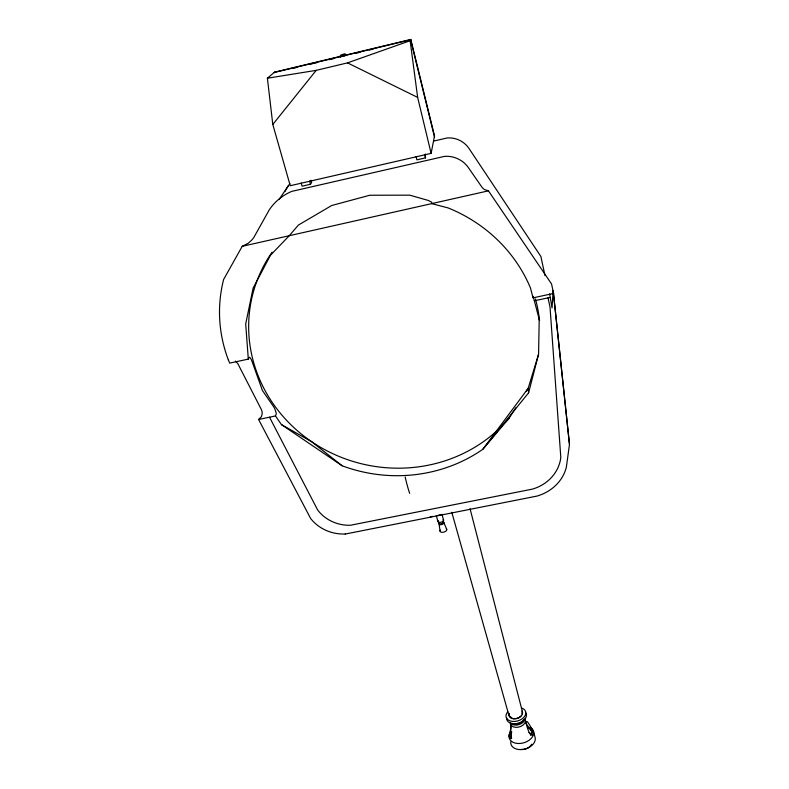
<?xml version="1.0" encoding="UTF-8"?>
<svg xmlns="http://www.w3.org/2000/svg" width="789" height="789" viewBox="0 0 789 789"><rect width="100%" height="100%" fill="white"/><g stroke="black" fill="none" stroke-linecap="round" stroke-linejoin="round"><path stroke-width="1.18" d="M228.386 359.942L229.698 363.118L248.298 359.113L249.028 357.683A6.539 1.233 89.8 0 1 249.669 357.387L249.896 357.595A6.677 1.815 75.1 0 1 252.056 361.461L262.441 390.516L273.359 406.355A7.17 2.426 60.5 0 1 274.72 408.643L276.209 412.972A6.322 2.14 60.6 0 1 276.111 414.363L275.469 415.941L281.466 424.62L342.15 465.786A148.164 139.18 12.6 0 0 482.809 449.296L528.6 392.804L538.571 354.212L539.242 318.154A146.172 137.562 12.8 0 0 535.475 298.942M553.148 290.687L552.044 307.917L549.627 293.912M532.96 296.269L533.068 297.847L553.572 293.439L551.55 283.951L488.44 190.839L484.505 189.567A8.58 2.397 53.3 0 1 482.178 187.526L468.262 167.465C462.995 159.911 453.586 155.591 444.424 156.39L291.891 191.342C282.649 195.13 274.552 201.718 269.118 210.111L253.821 237.479A14.527 6.44 -52.1 0 1 251.494 240.32L248.21 243.278L242.223 246.306L223.642 279.434A146.715 138.026 17.3 0 0 228.356 359.952M553.572 293.439L553.385 292.561L569.48 444.385L566.384 466.989A42.103 38.158 -3 0 1 559.904 480.649A43.336 39.282 -2.9 0 1 537.033 496.064L345.178 534.064M345.671 55.24C346.341 51.127 333.767 58.919 345.306 54.244L345.7 55.694M340.532 55.348L340.927 56.236L274.552 72.154L267.392 78.229L272.797 124.455L290.253 185.721L431.119 153.372L434.522 135.895L410.803 39.45L341.982 55.97M416.099 156.597L416.898 159.861L425.478 157.889L425.35 153.993M538.571 354.212L528.206 388.257L526.243 391.344M511.765 731.778L510.749 735.259L510.848 737.261L511.696 738.317M431.119 153.372L417.647 97.402L410.142 40.722L410.803 39.45M284.908 191.619L287.265 187.348A49.214 46.965 34.2 0 1 289.918 183.659M301.191 182.989L302.088 186.194L310.501 184.261L311.645 182.377L311.053 180.247M528.6 392.804L528.206 388.257L482.809 449.296L509.152 418.131L515.72 407.824M279.247 199.262L288.547 185.474M272.797 124.455L316.202 70.359L347.505 62.873L410.142 40.722M344.645 55.851L345.128 54.5L340.167 56.275L340.325 56.887L344.645 55.851L344.487 55.24M340.325 56.887L340.828 55.536L340.167 56.275M345.168 533.985A38.207 33.966 11.4 0 1 310.61 518.432L258.585 419.482L261.445 416.622L262.185 413.811A6.115 3.718 75 0 0 261.435 409.708L237.844 363.69L235.378 361.076M530.662 735.052C534.764 730.959 526.628 726.413 525.809 722.675M274.079 72.549L340.582 56.591M344.901 55.555L410.625 39.775L434.522 137.138M293.745 68.16L297.285 67.312M310.264 64.195L317.346 62.499M329.141 59.668L333.865 58.534M356.381 53.129L359.942 52.281M369.449 49.993L373.01 49.145M433.92 141.024L447.107 137.976A23.956 23.798 33.6 0 1 468.814 148.194L540.879 256.464L544.992 275.637M242.223 246.306L488.44 190.839M533.236 296.97L534.34 300.806L549.805 297.483M258.585 419.482L275.469 415.941M430.202 516.834L432.49 516.381M438.201 515.247L440.479 514.803M529.094 727.685L530.938 727.359L533.285 731.009L533.256 733.859L531.076 735.111C527.604 732.468 522.21 711.303 530.938 727.359M267.392 78.229L316.202 70.359M347.505 62.873L417.647 97.402M281.466 424.62L311.537 441.613L342.15 465.786M274.552 72.154L274.868 72.696M269.552 417.253L317.622 509.941A36.452 32.497 11.2 0 0 350.464 525.257L532.526 489.091A40.732 36.994 -2.7 0 0 560.811 457.462L550.022 307.108L548.039 297.907M443.763 522.446L446.653 529.123M451.791 512.317L509.053 715.84M436.287 515.611L437.925 521.44M309.613 181.056L310.501 184.261M441.968 514.27L443.596 520.109M534.34 300.806L539.538 320.502L539.242 318.154M533.068 297.847L530.464 287.965A148.164 139.18 12.6 0 0 448.142 207.931L431.672 203.631L431.79 202.231L428.249 200.436L409.718 195.159L369.775 195.248L331.705 205.515L298.41 225.052L289.267 235.704L270.489 255.222L253.121 288.084L245.695 323.934L248.298 359.113M533.492 731.304L535.09 737.37A12.545 8.501 -15.7 0 1 523.571 749.333A12.545 8.501 -15.7 0 1 510.769 741.739M470.037 508.668L522.515 712.161M424.679 154.624L425.478 157.889M439.069 523.886L440.075 531.145M569.48 444.385L553.385 292.561M509.152 418.131A146.172 137.562 12.8 0 1 505.936 421.79M501.705 426.238A146.172 137.562 12.8 0 1 305.175 437.057A146.172 137.562 12.8 0 1 272.037 252.224M409.659 493.362A35.16 5.405 78.7 0 1 405.161 476.98M443.132 519.458A2.919 1.479 -15.9 0 1 442.698 521.49A2.919 1.479 -15.9 0 1 439.049 522.348A2.919 1.479 -15.9 0 1 438.23 520.612M446.268 528.778A3.472 1.785 -15.9 0 1 445.755 531.224A3.472 1.785 -15.9 0 1 441.416 532.24A3.472 1.785 -15.9 0 1 440.44 530.149M521.973 711.086A6.973 4.586 -15.7 0 1 516.065 718.661A6.973 4.586 -15.7 0 1 509.388 713.374M521.608 708.009A10.168 6.687 -15.7 0 1 524.054 717.152A10.168 6.687 -15.7 0 1 510.167 720.939A10.168 6.687 -15.7 0 1 507.81 711.767M530.741 727.685A12.585 8.462 -15.7 0 1 530.839 738.81A12.585 8.462 -15.7 0 1 515.187 743.08A12.585 8.462 -15.7 0 1 509.812 733.395M525.425 719.903A7.772 5.148 -15.7 0 1 518.255 727.182A7.772 5.148 -15.7 0 1 510.365 722.635M525.513 712.447A10.158 6.697 -15.7 0 1 518.225 723.217A10.158 6.697 -15.7 0 1 506.627 717.596M524.922 719.006A7.772 5.138 -15.7 0 1 518.639 724.696A7.772 5.138 -15.7 0 1 510.404 722.961M511.055 717.231A6.213 4.083 -15.7 0 1 510.207 716.432M521.894 712.802A6.213 4.083 -15.7 0 1 521.963 713.877M520.888 716.077A6.213 4.083 -15.7 0 1 515.355 718.69A6.213 4.083 -15.7 0 1 510.375 717.033M524.192 719.292A7.782 5.138 -15.7 0 1 512.623 723.562M531.737 744.234A8.669 5.888 -15.7 0 1 520.819 749.471M510.69 736.048A11.076 7.456 -15.7 0 1 511.321 734.026M527.663 727.981A11.076 7.456 -15.7 0 1 532.161 732.182M528.916 732.695A11.056 7.476 -15.7 0 1 532.545 735.161M443.083 522.022A2.475 1.262 -15.9 0 1 443.517 523.58A2.475 1.262 -15.9 0 1 440.568 524.715A2.475 1.262 -15.9 0 1 439.118 523.541M442.836 521.135A2.475 1.262 -15.9 0 1 443.152 522.811A2.475 1.262 -15.9 0 1 439.946 523.797A2.475 1.262 -15.9 0 1 439.078 522.288M510.503 724.312C513.284 728.109 505.641 736.995 511.144 738.652L510.503 724.312"/></g></svg>
